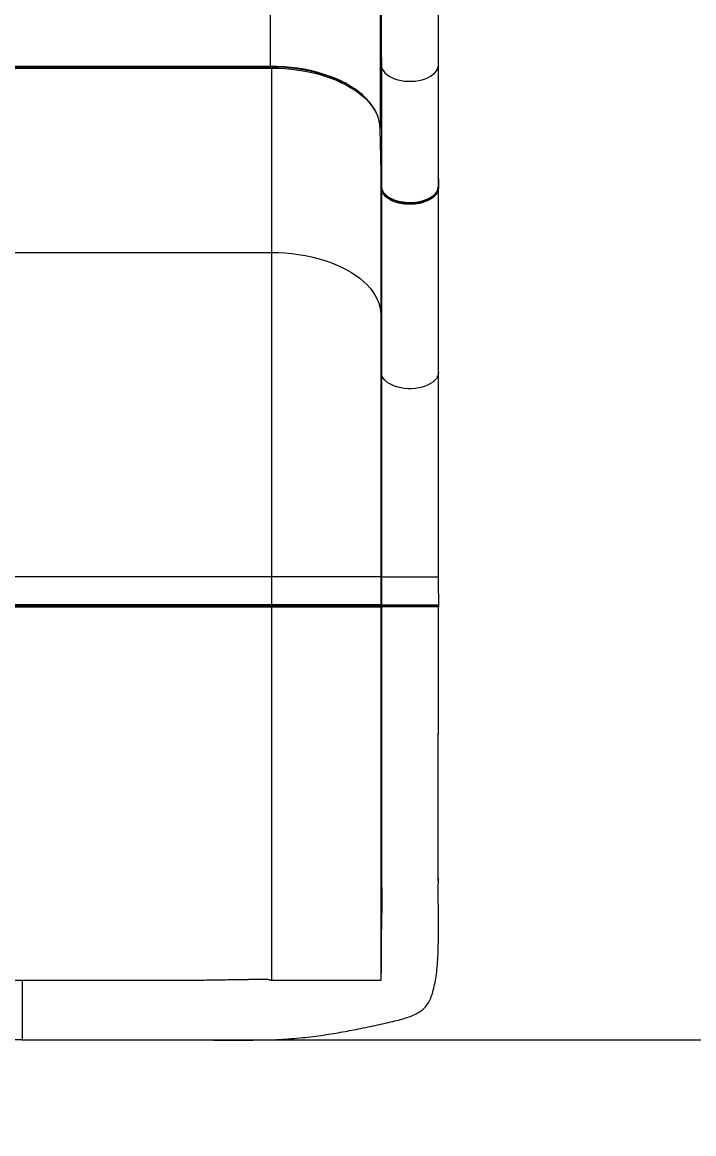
# Model space of a CAD drawing. Header units: millimetres. Extents: x -4932 to 5706, y -4240 to 3644.
# Drawn here: x -2891 to -2325, y -1482 to -546 of the extents above; entities that cross this region are included whole.
import ezdxf

# ---------------------------------------------------------------- set-up
doc = ezdxf.new("R2010")
doc.units = ezdxf.units.MM
for name, color, linetype in [('DIKOM_ОБЪЕКТ', 7, 'Continuous'), ('DIKOM_РАЗМЕР_ЗОНА', 7, 'Continuous'), ('DIKOM_РАЗМЕР_ОБЪЕКТА', 7, 'Continuous')]:
    doc.layers.add(name, color=color, linetype=linetype)
doc.styles.add('style1', font='arial.ttf', dxfattribs={"width": 0.8})
doc.dimstyles.new('1-50', dxfattribs={"dimtxt": 300, "dimasz": 200, "dimexe": 100, "dimexo": 0, "dimgap": 100, "dimtad": 1, "dimtxsty": 'style1', "dimcen": 200, "dimclrd": 7, "dimclre": 7, "dimclrt": 7, "dimadec": 1, "dimazin": 2, "dimtfac": 1, "dimtmove": 0, "dimatfit": 2, "dimfxl": 0, "dimlwd": 25, "dimlwe": 18, "dimarcsym": 0})

# ---------------------------------------------------------------- blocks, each defined once
blk = doc.blocks.new('*D9')
at = {"layer": 'Defpoints', "color": 0, "transparency": 16777216}
for p in [(2719.86, 1175.05), (-3422.65, 453.77), (2719.86, -2384.52)]:
    blk.add_point(p, dxfattribs=at)
at = {"layer": 'DIKOM_РАЗМЕР_ОБЪЕКТА', "color": 7, "lineweight": 18, "transparency": 16777216}
for p, q in [((2719.86, 1175.05), (2719.86, -2484.52)), ((-3422.65, 453.77), (-3422.65, -2484.52))]:
    blk.add_line(p, q, dxfattribs=at)
at = {"layer": 'DIKOM_РАЗМЕР_ОБЪЕКТА', "color": 7, "lineweight": 25, "transparency": 16777216}
blk.add_line((-3222.65, -2384.52), (2519.86, -2384.52), dxfattribs=at)
at = {"layer": 'DIKOM_РАЗМЕР_ОБЪЕКТА', "color": 7, "transparency": 16777216}
for points in [[(-3222.65, -2351.19), (-3222.65, -2417.86), (-3422.65, -2384.52)], [(2519.86, -2351.19), (2519.86, -2417.86), (2719.86, -2384.52)]]:
    blk.add_solid(points, dxfattribs=at)
at = {"layer": 'DIKOM_РАЗМЕР_ОБЪЕКТА', "color": 7, "transparency": 16777216, "insert": (-365.43, -2131.35), "char_height": 300, "attachment_point": 5, "style": 'style1'}
blk.add_mtext('6150', dxfattribs=at)
blk = doc.blocks.new('*D10')
at = {"layer": 'Defpoints', "color": 0, "transparency": 16777216}
for p in [(-491.65, 2144.27), (4080.56, 2144.27), (-2869.99, -1402.97)]:
    blk.add_point(p, dxfattribs=at)
at = {"layer": 'DIKOM_РАЗМЕР_ОБЪЕКТА', "color": 7, "lineweight": 18, "transparency": 16777216}
for p, q in [((-491.65, 2144.27), (4180.56, 2144.27)), ((-2869.99, -1402.97), (4180.56, -1402.97))]:
    blk.add_line(p, q, dxfattribs=at)
at = {"layer": 'DIKOM_РАЗМЕР_ОБЪЕКТА', "color": 7, "lineweight": 25, "transparency": 16777216}
blk.add_line((4080.56, -1202.97), (4080.56, 1944.27), dxfattribs=at)
at = {"layer": 'DIKOM_РАЗМЕР_ОБЪЕКТА', "color": 7, "transparency": 16777216}
for points in [[(4047.23, 1944.27), (4113.9, 1944.27), (4080.56, 2144.27)], [(4047.23, -1202.97), (4113.9, -1202.97), (4080.56, -1402.97)]]:
    blk.add_solid(points, dxfattribs=at)
at = {"layer": 'DIKOM_РАЗМЕР_ОБЪЕКТА', "color": 7, "transparency": 16777216, "insert": (3827.29, 1071.33), "char_height": 300, "attachment_point": 5, "rotation": 90, "style": 'style1'}
blk.add_mtext('3500', dxfattribs=at)
blk = doc.blocks.new('*D11')
at = {"layer": 'Defpoints', "color": 0, "transparency": 16777216}
for p in [(4718.35, 600.06), (-4931.65, -2305.73), (4718.35, -4140.16)]:
    blk.add_point(p, dxfattribs=at)
at = {"layer": 'DIKOM_РАЗМЕР_ЗОНА', "color": 7, "lineweight": 18, "transparency": 16777216}
for p, q in [((4718.35, 600.06), (4718.35, -4240.16)), ((-4931.65, -2305.73), (-4931.65, -4240.16))]:
    blk.add_line(p, q, dxfattribs=at)
at = {"layer": 'DIKOM_РАЗМЕР_ЗОНА', "color": 7, "lineweight": 25, "transparency": 16777216}
blk.add_line((-4731.65, -4140.16), (4518.35, -4140.16), dxfattribs=at)
at = {"layer": 'DIKOM_РАЗМЕР_ЗОНА', "color": 7, "transparency": 16777216}
for points in [[(-4731.65, -4106.82), (-4731.65, -4173.49), (-4931.65, -4140.16)], [(4518.35, -4106.82), (4518.35, -4173.49), (4718.35, -4140.16)]]:
    blk.add_solid(points, dxfattribs=at)
at = {"layer": 'DIKOM_РАЗМЕР_ЗОНА', "color": 7, "transparency": 16777216, "insert": (-131.65, -3886.98), "char_height": 300, "attachment_point": 5, "style": 'style1'}
blk.add_mtext('9650', dxfattribs=at)
blk = doc.blocks.new('*D12')
at = {"layer": 'Defpoints', "color": 0, "transparency": 16777216}
for p in [(-491.65, 3644.27), (5605.61, 3644.27), (-3816.14, -3400.27)]:
    blk.add_point(p, dxfattribs=at)
at = {"layer": 'DIKOM_РАЗМЕР_ЗОНА', "color": 7, "lineweight": 18, "transparency": 16777216}
for p, q in [((-491.65, 3644.27), (5705.61, 3644.27)), ((-3816.14, -3400.27), (5705.61, -3400.27))]:
    blk.add_line(p, q, dxfattribs=at)
at = {"layer": 'DIKOM_РАЗМЕР_ЗОНА', "color": 7, "lineweight": 25, "transparency": 16777216}
blk.add_line((5605.61, -3200.27), (5605.61, 3444.27), dxfattribs=at)
at = {"layer": 'DIKOM_РАЗМЕР_ЗОНА', "color": 7, "transparency": 16777216}
for points in [[(5572.27, 3444.27), (5638.94, 3444.27), (5605.61, 3644.27)], [(5572.27, -3200.27), (5638.94, -3200.27), (5605.61, -3400.27)]]:
    blk.add_solid(points, dxfattribs=at)
at = {"layer": 'DIKOM_РАЗМЕР_ЗОНА', "color": 7, "transparency": 16777216, "insert": (5352.44, 785.21), "char_height": 300, "attachment_point": 5, "rotation": 90, "style": 'style1'}
blk.add_mtext('7000', dxfattribs=at)

msp = doc.modelspace()

# ---------------------------------------------------------------- linework, layer by layer
at = {"layer": 'DIKOM_ОБЪЕКТ', "color": 7, "linetype": 'Continuous', "lineweight": 15}
for p, q in [((-2588.148, -582.155), (-2588.148, -266.688)), ((-2681.648, -583.251), (-2681.648, -481.205)), ((-2589.149, -533.974), (-2588.148, -582.155)), ((-2589.149, -533.974), (-2589.149, -636.02)), ((-2680.649, -584.01), (-3100.646, -584.01)), ((-3100.646, -584.758), (-2680.649, -584.758)), ((-3099.648, -583.251), (-2681.648, -583.251)), ((-3099.648, -583.464), (-2681.648, -583.464)), ((-2681.648, -583.464), (-2681.648, -583.251)), ((-2680.649, -584.01), (-2680.649, -583.481)), ((-2680.649, -584.758), (-2680.649, -584.01)), ((-2680.649, -584.758), (-2680.649, -740.057)), ((-2588.148, -582.155), (-2588.148, -684.2)), ((-2540.148, -676.357), (-2540.148, -582.155)), ((-2591.297, -624.959), (-2591.218, -625.145)), ((-2588.148, -684.2), (-2589.149, -636.02)), ((-2588.651, -659.986), (-2588.651, -792.512)), ((-2588.179, -682.697), (-2588.148, -685.707)), ((-2540.148, -677.995), (-2540.148, -676.357)), ((-2540.148, -684.2), (-2540.148, -676.357)), ((-2540.148, -677.995), (-2540.148, -685.707)), ((-2588.148, -685.707), (-2588.148, -841.007)), ((-2540.148, -841.007), (-2540.148, -685.707)), ((-2564.148, -698.726), (-2564.148, -699.473)), ((-3100.646, -740.057), (-2680.649, -740.057)), ((-2680.649, -740.057), (-2680.649, -1013.08)), ((-2588.651, -792.512), (-2588.148, -841.007)), ((-2588.651, -792.512), (-2588.651, -1013.08)), ((-2588.148, -841.007), (-2588.148, -1013.08)), ((-2680.649, -1013.08), (-3100.646, -1013.08)), ((-2588.651, -1013.08), (-2680.649, -1013.08)), ((-2680.649, -1013.08), (-2680.649, -1036.654)), ((-2588.148, -1013.08), (-2588.651, -1013.08)), ((-2588.651, -1013.08), (-2588.651, -1036.654)), ((-2588.148, -1013.08), (-2540.148, -1013.08)), ((-2588.148, -1013.08), (-2588.148, -1036.654)), ((-2540.148, -1027.08), (-2540.148, -1013.08)), ((-2540.148, -1027.08), (-2540.148, -1036.654)), ((-2540.148, -1028.979), (-2540.136, -1029.079)), ((-2540.136, -1029.079), (-2540.129, -1038.512)), ((-2680.649, -1036.654), (-3100.646, -1036.654)), ((-3100.646, -1037.154), (-2680.649, -1037.154)), ((-2680.649, -1037.787), (-3100.646, -1037.787)), ((-3100.646, -1038.494), (-2680.649, -1038.494)), ((-2588.651, -1036.654), (-2680.649, -1036.654)), ((-2680.649, -1036.654), (-2680.649, -1037.154)), ((-2680.649, -1037.154), (-2588.151, -1037.154)), ((-2680.649, -1037.154), (-2680.649, -1037.787)), ((-2680.649, -1038.494), (-2680.649, -1037.787)), ((-2588.358, -1037.787), (-2680.649, -1037.787)), ((-2680.649, -1038.494), (-2680.649, -1352.997)), ((-2680.649, -1038.494), (-2588.651, -1038.494)), ((-2588.148, -1036.654), (-2588.651, -1036.654)), ((-2588.651, -1038.494), (-2588.651, -1352.997)), ((-2588.651, -1038.494), (-2588.148, -1038.494)), ((-2587.726, -1037.154), (-2588.358, -1037.787)), ((-2587.855, -1037.787), (-2588.358, -1037.787)), ((-2588.151, -1037.154), (-2587.648, -1037.154)), ((-2588.148, -1038.494), (-2588.148, -1092.189)), ((-2588.056, -1036.654), (-2587.569, -1036.822)), ((-2587.86, -1038.493), (-2587.972, -1038.493)), ((-2587.855, -1037.787), (-2587.194, -1037.126)), ((-2586.841, -1036.966), (-2587.257, -1036.966)), ((-2540.421, -1037.806), (-2541.26, -1036.967)), ((-2540.939, -1036.796), (-2540.264, -1036.655)), ((-2540.129, -1038.512), (-2540.315, -1038.518)), ((-2540.139, -1038.414), (-2540.139, -1037.512)), ((-2540.134, -1052.284), (-2540.139, -1038.512)), ((-2540.12, -1053.079), (-2540.121, -1052.284)), ((-2588.148, -1092.189), (-2588.148, -1249.359)), ((-2588.148, -1249.359), (-2588.148, -1263.653)), ((-2588.148, -1263.653), (-2588.148, -1268.997)), ((-2540.166, -1267.726), (-2540.189, -1265.67)), ((-2540.151, -1268.965), (-2540.166, -1267.726)), ((-2540.57, -1333.806), (-2540.53, -1333.211)), ((-2540.53, -1333.211), (-2540.465, -1332.247)), ((-2890.648, -1352.997), (-3035.358, -1352.997)), ((-2745.938, -1352.997), (-2890.648, -1352.997)), ((-2681.138, -1352.997), (-2681.749, -1352.997)), ((-2680.649, -1352.997), (-2681.138, -1352.997)), ((-2673.486, -1352.997), (-2680.649, -1352.997)), ((-2629.714, -1352.997), (-2636.119, -1352.997)), ((-2604.315, -1352.997), (-2609.089, -1352.997)), ((-2589.975, -1352.997), (-2589.994, -1352.997)), ((-2588.648, -1352.994), (-2588.651, -1352.997)), ((-2588.628, -1352.935), (-2588.648, -1352.994)), ((-2588.592, -1352.474), (-2588.628, -1352.935)), ((-2681.622, -1402.993), (-2679.294, -1402.892)), ((-2679.294, -1402.892), (-2676.964, -1402.791))]:
    msp.add_line(p, q, dxfattribs=at)
at = {"layer": 'DIKOM_ОБЪЕКТ', "color": 7, "linetype": 'Continuous', "lineweight": 15, "flags": 128}
for points in [[(-2606.924, -605.034), (-2606.99, -604.982), (-2610.554, -602.364), (-2614.396, -599.879), (-2618.502, -597.536), (-2622.856, -595.346), (-2627.439, -593.316), (-2632.236, -591.455), (-2637.226, -589.769), (-2642.39, -588.266), (-2647.708, -586.951), (-2653.159, -585.83), (-2658.721, -584.906), (-2664.374, -584.184), (-2670.094, -583.666), (-2675.86, -583.355), (-2681.648, -583.251)], [(-2612.842, -601.035), (-2613.567, -600.59), (-2617.663, -598.255), (-2622.006, -596.07), (-2626.579, -594.046), (-2631.364, -592.19), (-2636.341, -590.51), (-2641.492, -589.011), (-2646.797, -587.7), (-2652.234, -586.582), (-2657.782, -585.661), (-2663.42, -584.941), (-2669.126, -584.425), (-2674.876, -584.114), (-2680.649, -584.01)], [(-2680.649, -584.758), (-2674.894, -584.861), (-2669.162, -585.171), (-2663.475, -585.685), (-2657.855, -586.403), (-2652.324, -587.321), (-2646.904, -588.436), (-2641.617, -589.742), (-2636.482, -591.236), (-2631.52, -592.912), (-2626.75, -594.762), (-2622.192, -596.779), (-2617.863, -598.957), (-2613.779, -601.285), (-2609.958, -603.755), (-2606.413, -606.358), (-2603.16, -609.082), (-2600.209, -611.918), (-2597.574, -614.854), (-2595.264, -617.879), (-2593.289, -620.981), (-2591.655, -624.148), (-2591.297, -624.959)], [(-2588.148, -582.155), (-2587.958, -583.88), (-2587.394, -585.578), (-2586.462, -587.222), (-2585.179, -588.786), (-2583.564, -590.246), (-2581.643, -591.578), (-2579.446, -592.761), (-2577.008, -593.777), (-2574.366, -594.61), (-2571.564, -595.247), (-2568.645, -595.677), (-2565.655, -595.893), (-2562.641, -595.893), (-2559.651, -595.677), (-2556.731, -595.247), (-2553.929, -594.61), (-2551.288, -593.777), (-2548.849, -592.761), (-2546.652, -591.578), (-2544.731, -590.246), (-2543.116, -588.786), (-2541.833, -587.222), (-2540.902, -585.578), (-2540.337, -583.88), (-2540.148, -582.155)], [(-2589.149, -636.02), (-2589.362, -632.7), (-2589.936, -629.395), (-2590.87, -626.117), (-2592.159, -622.879), (-2593.8, -619.693), (-2595.784, -616.573), (-2598.105, -613.53), (-2600.754, -610.576), (-2603.719, -607.723), (-2606.924, -605.034)], [(-2680.649, -740.057), (-2674.894, -740.161), (-2669.162, -740.47), (-2663.475, -740.985), (-2657.855, -741.703), (-2652.324, -742.621), (-2646.904, -743.735), (-2641.617, -745.042), (-2636.482, -746.536), (-2631.52, -748.211), (-2626.75, -750.061), (-2622.192, -752.079), (-2617.863, -754.256), (-2613.779, -756.584), (-2609.958, -759.055), (-2606.413, -761.657), (-2603.16, -764.382), (-2600.209, -767.218), (-2597.574, -770.154), (-2595.264, -773.179), (-2593.289, -776.281), (-2591.655, -779.448), (-2590.371, -782.667), (-2589.439, -785.926), (-2588.865, -789.212), (-2588.651, -792.512)], [(-2540.148, -841.007), (-2540.337, -842.732), (-2540.902, -844.43), (-2541.833, -846.074), (-2543.116, -847.638), (-2544.731, -849.098), (-2546.652, -850.43), (-2548.849, -851.613), (-2551.288, -852.629), (-2553.929, -853.462), (-2556.731, -854.099), (-2559.651, -854.529), (-2562.641, -854.745), (-2565.655, -854.745), (-2568.645, -854.529), (-2571.564, -854.099), (-2574.366, -853.462), (-2577.008, -852.629), (-2579.446, -851.613), (-2581.643, -850.43), (-2583.564, -849.098), (-2585.179, -847.638), (-2586.462, -846.074), (-2587.394, -844.43), (-2587.958, -842.732), (-2588.148, -841.007)]]:
    msp.add_lwpolyline(points, dxfattribs=at)
at = {"layer": 'DIKOM_ОБЪЕКТ', "color": 7, "linetype": 'Continuous', "lineweight": 15}
for centre, radius, start, end in [((-2579.675, -695.49), 1.444, 148.869862, 178.066786), ((-2570.534, -698.477), 2.798, 163.67826, 178.934263), ((-2557.768, -698.477), 2.805, 1.066331, 16.284793), ((-2588.151, -1036.654), 0.501, 180.056779, 269.963707), ((-2587.651, -1038.494), 1.001, 135.002957, 179.979033)]:
    msp.add_arc(centre, radius, start, end, dxfattribs=at)
for points, knots in [([(-2540.148, -582.155), (-2540.148, -576.3), (-2540.148, -564.595), (-2540.148, -546.49), (-2540.148, -534.094), (-2540.148, -527.894)], [0, 0, 0, 0, 0.3334166, 0.6665833, 1, 1, 1, 1]), ([(-2681.648, -583.464), (-2679.848, -583.48), (-2677.302, -583.503), (-2673.532, -583.66), (-2670.286, -583.85), (-2666.432, -584.168), (-2662.41, -584.603), (-2658.234, -585.167), (-2653.979, -585.866), (-2649.688, -586.701), (-2645.402, -587.672), (-2641.15, -588.781), (-2636.96, -590.023), (-2632.855, -591.398), (-2628.854, -592.901), (-2624.977, -594.528), (-2621.238, -596.275), (-2617.653, -598.138), (-2614.231, -600.108), (-2611.001, -602.189), (-2608.538, -603.911), (-2607.228, -604.967), (-2606.857, -605.266)], [0, 0, 0, 0, 0.0619554, 0.0876119, 0.1300996, 0.1742477, 0.2215979, 0.2709688, 0.3218807, 0.3739481, 0.4268991, 0.4805344, 0.5347049, 0.5892922, 0.6442127, 0.6993973, 0.7547969, 0.8103685, 0.8660915, 0.9219451, 0.9779242, 1, 1, 1, 1]), ([(-2588.148, -684.2), (-2588.123, -684.682), (-2588.076, -685.565), (-2587.754, -686.757), (-2587.377, -687.694), (-2587.02, -688.385), (-2586.685, -688.943), (-2586.236, -689.607), (-2585.545, -690.47), (-2584.61, -691.423), (-2583.549, -692.327), (-2582.475, -693.107), (-2581.573, -693.673), (-2580.88, -694.072), (-2580.287, -694.394), (-2579.601, -694.738), (-2578.952, -695.039), (-2578.396, -695.281), (-2577.374, -695.702), (-2575.715, -696.293), (-2573.446, -696.918), (-2571.218, -697.375), (-2568.892, -697.72), (-2566.556, -697.922), (-2563.323, -698.007), (-2559.438, -697.791), (-2555.916, -697.176), (-2553.535, -696.558), (-2552.264, -696.169), (-2551.116, -695.769), (-2549.857, -695.275), (-2548.588, -694.698), (-2547.321, -694.029), (-2546.203, -693.359), (-2545.145, -692.628), (-2544.012, -691.722), (-2542.879, -690.634), (-2541.567, -688.999), (-2540.409, -686.849), (-2540.237, -685.105), (-2540.148, -684.2)], [0, 0, 0, 0, 0.033429, 0.0612694, 0.0835189, 0.1001752, 0.1112392, 0.1244892, 0.1495784, 0.1771043, 0.2002058, 0.2251813, 0.2460583, 0.2534136, 0.2642443, 0.2785505, 0.2896715, 0.2974315, 0.3063239, 0.3397668, 0.3750835, 0.4063573, 0.4337887, 0.4705918, 0.5002198, 0.5624739, 0.624949, 0.6457184, 0.6664885, 0.6822722, 0.69923, 0.7271448, 0.7466524, 0.7677374, 0.7915124, 0.8125423, 0.8451041, 0.8792274, 0.937343, 1, 1, 1, 1]), ([(-2588.148, -685.707), (-2588.144, -685.653), (-2588.137, -685.546), (-2588.077, -685.392), (-2587.986, -685.248), (-2587.899, -685.167), (-2587.855, -685.127)], [0, 0, 0, 0, 0.2499713, 0.5000043, 0.7499059, 1, 1, 1, 1]), ([(-2588.11, -686.351), (-2588.119, -686.29), (-2588.144, -686.122), (-2588.146, -685.923), (-2588.148, -685.769), (-2588.148, -685.723), (-2588.148, -685.707)], [0, 0, 0, 0, 0.2839079, 0.7839061, 0.9274882, 1, 1, 1, 1]), ([(-2581.118, -695.441), (-2581.659, -695.113), (-2582.74, -694.457), (-2584.136, -693.365), (-2585.253, -692.299), (-2586.094, -691.306), (-2586.784, -690.324), (-2587.343, -689.304), (-2587.742, -688.28), (-2588.01, -687.313), (-2588.075, -686.687), (-2588.11, -686.351)], [0, 0, 0, 0, 0.1331213, 0.2662494, 0.3988842, 0.4999343, 0.5911599, 0.7113437, 0.8149925, 0.9006596, 1, 1, 1, 1]), ([(-2580.911, -694.743), (-2581.952, -694.078), (-2584.032, -692.749), (-2586.129, -690.354), (-2587.284, -688.557), (-2587.438, -687.561), (-2587.456, -687.45)], [0, 0, 0, 0, 0.3206382, 0.6403886, 0.9598952, 1, 1, 1, 1]), ([(-2555.075, -697.691), (-2554.024, -697.411), (-2551.915, -696.849), (-2549.068, -695.68), (-2546.529, -694.3), (-2544.373, -692.719), (-2542.64, -690.966), (-2541.387, -689.092), (-2540.59, -687.133), (-2540.491, -685.798), (-2540.441, -685.128)], [0, 0, 0, 0, 0.1243892, 0.2496196, 0.3742865, 0.4992332, 0.6248818, 0.7501818, 0.8745496, 1, 1, 1, 1]), ([(-2540.148, -685.707), (-2540.151, -685.877), (-2540.157, -686.216), (-2540.208, -686.724), (-2540.289, -687.231), (-2540.402, -687.725), (-2540.559, -688.269), (-2540.8, -688.927), (-2541.12, -689.609), (-2541.486, -690.252), (-2541.84, -690.796), (-2542.234, -691.331), (-2542.667, -691.856), (-2543.138, -692.37), (-2543.646, -692.873), (-2544.029, -693.217), (-2544.403, -693.536), (-2544.93, -693.966), (-2545.781, -694.585), (-2546.786, -695.222), (-2547.806, -695.8), (-2549.401, -696.601), (-2551.75, -697.57), (-2553.892, -698.14), (-2554.963, -698.425)], [0, 0, 0, 0, 0.0313784, 0.0627581, 0.0941365, 0.1255157, 0.1547863, 0.1962031, 0.2497607, 0.2855693, 0.3213765, 0.3571861, 0.3929939, 0.428802, 0.4646098, 0.5004199, 0.5041852, 0.5357755, 0.5977957, 0.6498344, 0.6948917, 0.7497232, 0.8748608, 1, 1, 1, 1]), ([(-2540.148, -685.707), (-2540.149, -685.679), (-2540.151, -685.622), (-2540.167, -685.538), (-2540.194, -685.456), (-2540.231, -685.376), (-2540.278, -685.3), (-2540.344, -685.215), (-2540.404, -685.161), (-2540.441, -685.128)], [0, 0, 0, 0, 0.1321798, 0.2642775, 0.3965298, 0.5286848, 0.6607969, 0.7930658, 1, 1, 1, 1]), ([(-2573.332, -698.425), (-2573.743, -698.323), (-2574.565, -698.119), (-2575.758, -697.763), (-2576.828, -697.402), (-2577.899, -696.999), (-2579.061, -696.507), (-2580.173, -695.969), (-2580.864, -695.583), (-2581.118, -695.441)], [0, 0, 0, 0, 0.1425524, 0.285103, 0.4276866, 0.537587, 0.6931696, 0.8869812, 1, 1, 1, 1]), ([(-2573.22, -697.691), (-2574.626, -697.309), (-2577.442, -696.546), (-2579.753, -695.345), (-2580.911, -694.743)], [0, 0, 0, 0, 0.4989788, 1, 1, 1, 1]), ([(-2564.148, -699.473), (-2564.596, -699.469), (-2565.491, -699.46), (-2566.831, -699.394), (-2568.06, -699.295), (-2569.319, -699.157), (-2570.72, -698.958), (-2572.107, -698.705), (-2573.002, -698.5), (-2573.332, -698.425)], [0, 0, 0, 0, 0.1425715, 0.285134, 0.4276775, 0.537576, 0.693163, 0.8869814, 1, 1, 1, 1]), ([(-2564.148, -698.726), (-2565.701, -698.682), (-2568.814, -698.595), (-2571.749, -697.992), (-2573.22, -697.691)], [0, 0, 0, 0, 0.4989647, 1, 1, 1, 1]), ([(-2564.148, -698.726), (-2562.588, -698.682), (-2559.475, -698.594), (-2556.54, -697.991), (-2555.075, -697.691)], [0, 0, 0, 0, 0.5010226, 1, 1, 1, 1]), ([(-2554.963, -698.425), (-2555.38, -698.519), (-2556.213, -698.709), (-2557.495, -698.941), (-2558.697, -699.12), (-2559.953, -699.269), (-2561.38, -699.392), (-2562.829, -699.463), (-2563.793, -699.47), (-2564.148, -699.473)], [0, 0, 0, 0, 0.1425603, 0.2851396, 0.4276849, 0.5375998, 0.6931749, 0.8870043, 1, 1, 1, 1]), ([(-2540.148, -1013.08), (-2540.148, -1007.034), (-2540.148, -994.901), (-2540.148, -976.718), (-2540.148, -958.577), (-2540.148, -940.574), (-2540.148, -922.811), (-2540.148, -905.389), (-2540.148, -888.404), (-2540.148, -871.96), (-2540.148, -856.079), (-2540.148, -846.02), (-2540.148, -841.007)], [0, 0, 0, 0, 0.0989737, 0.1986082, 0.2987575, 0.3992722, 0.4999999, 0.6007299, 0.7012453, 0.8013946, 0.9010271, 1, 1, 1, 1]), ([(-2588.148, -1036.654), (-2588.059, -1036.654), (-2587.88, -1036.654), (-2586.82, -1036.654), (-2585.938, -1036.654), (-2585.524, -1036.654), (-2585.078, -1036.655), (-2584.6, -1036.655), (-2584.211, -1036.656), (-2583.8, -1036.656), (-2583.271, -1036.656), (-2582.524, -1036.655), (-2581.76, -1036.654), (-2581.086, -1036.654), (-2580.43, -1036.654), (-2579.723, -1036.654), (-2578.993, -1036.655), (-2578.239, -1036.655), (-2577.648, -1036.656), (-2577.037, -1036.656), (-2576.266, -1036.656), (-2575.22, -1036.655), (-2574.186, -1036.654), (-2573.294, -1036.654), (-2572.447, -1036.654), (-2571.556, -1036.654), (-2570.654, -1036.655), (-2569.741, -1036.655), (-2569.039, -1036.656), (-2568.38, -1036.656), (-2567.611, -1036.656), (-2566.472, -1036.655), (-2565.264, -1036.654), (-2564.477, -1036.654), (-2564.148, -1036.654)], [0, 0, 0, 0, 0.1251868, 0.2503739, 0.275429, 0.3004823, 0.3255372, 0.3505884, 0.3756455, 0.3827893, 0.4088392, 0.4480028, 0.4780074, 0.5002295, 0.5252947, 0.5503567, 0.5754186, 0.6004775, 0.6255398, 0.6327286, 0.6587247, 0.6977686, 0.7278497, 0.7501729, 0.7751861, 0.8002011, 0.8252109, 0.8502263, 0.8752344, 0.8824316, 0.9036477, 0.9373745, 0.9737683, 1, 1, 1, 1]), ([(-2588.148, -1036.654), (-2588.142, -1036.713), (-2588.13, -1036.828), (-2588.041, -1036.977), (-2587.917, -1037.086), (-2587.769, -1037.147), (-2587.617, -1037.161), (-2587.474, -1037.13), (-2587.349, -1037.065), (-2587.288, -1036.999), (-2587.257, -1036.966)], [0, 0, 0, 0, 0.1424962, 0.2799992, 0.4125125, 0.5399493, 0.6624928, 0.7799481, 0.892511, 1, 1, 1, 1]), ([(-2588.03, -1038.034), (-2588.054, -1038.079), (-2588.128, -1038.222), (-2588.14, -1038.384), (-2588.148, -1038.494)], [0, 0, 0, 0, 0.3190407, 1, 1, 1, 1]), ([(-2587.94, -1038.493), (-2588.016, -1049.345), (-2588.142, -1067.244), (-2588.135, -1085.143), (-2588.133, -1092.189)], [0, 0, 0, 0, 0.6063386, 1, 1, 1, 1]), ([(-2588.022, -1038.038), (-2588.052, -1038.094), (-2588.13, -1038.239), (-2588.092, -1038.399), (-2588.069, -1038.498)], [0, 0, 0, 0, 0.3834963, 1, 1, 1, 1]), ([(-2587.855, -1037.787), (-2587.911, -1037.847), (-2587.982, -1037.922), (-2588.023, -1038.016), (-2588.03, -1038.034)], [0, 0, 0, 0, 0.8040211, 1, 1, 1, 1]), ([(-2540.315, -1038.518), (-2540.373, -1038.522), (-2540.531, -1038.53), (-2541.807, -1038.535), (-2544.006, -1038.534), (-2547.013, -1038.526), (-2550.677, -1038.513), (-2554.855, -1038.498), (-2559.399, -1038.483), (-2564.119, -1038.472), (-2568.834, -1038.465), (-2573.366, -1038.464), (-2577.54, -1038.467), (-2581.206, -1038.474), (-2584.223, -1038.481), (-2586.422, -1038.489), (-2587.653, -1038.492), (-2587.815, -1038.493), (-2587.86, -1038.493)], [0, 0, 0, 0, 0.0386909, 0.1057192, 0.1722557, 0.239251, 0.3060185, 0.3728276, 0.4398351, 0.5069616, 0.5736943, 0.6405291, 0.7074362, 0.7740826, 0.8410983, 0.9077402, 0.9747264, 1, 1, 1, 1]), ([(-2540.421, -1037.806), (-2540.504, -1037.812), (-2540.669, -1037.823), (-2542.064, -1037.829), (-2544.254, -1037.828), (-2547.217, -1037.82), (-2550.838, -1037.806), (-2554.964, -1037.79), (-2559.453, -1037.775), (-2564.117, -1037.763), (-2568.776, -1037.756), (-2573.254, -1037.755), (-2577.378, -1037.758), (-2581.002, -1037.766), (-2583.973, -1037.773), (-2586.177, -1037.782), (-2587.589, -1037.785), (-2587.766, -1037.786), (-2587.855, -1037.787)], [0, 0, 0, 0, 0.0622863, 0.1249352, 0.1871342, 0.2497591, 0.312182, 0.3746537, 0.4373149, 0.5000931, 0.562507, 0.6250184, 0.6875941, 0.749917, 0.8125812, 0.8748934, 0.937517, 1, 1, 1, 1]), ([(-2587.569, -1036.822), (-2587.513, -1036.844), (-2587.281, -1036.935), (-2586.339, -1037.063), (-2585.016, -1037.137), (-2583.56, -1037.155), (-2582.056, -1037.152), (-2580.345, -1037.152), (-2578.215, -1037.154), (-2575.572, -1037.153), (-2572.374, -1037.151), (-2569.011, -1037.155), (-2565.538, -1037.151), (-2562.033, -1037.153), (-2558.573, -1037.154), (-2555.275, -1037.151), (-2552.545, -1037.153), (-2550.329, -1037.154), (-2548.343, -1037.152), (-2546.328, -1037.14), (-2544.308, -1037.097), (-2542.52, -1036.995), (-2541.304, -1036.88), (-2541.003, -1036.811), (-2540.939, -1036.796)], [0, 0, 0, 0, 0.0163529, 0.0678673, 0.112172, 0.1496901, 0.1899561, 0.2280757, 0.2659363, 0.3212288, 0.375999, 0.4307297, 0.4852194, 0.5401748, 0.5949167, 0.6495289, 0.702552, 0.7374801, 0.773727, 0.8219266, 0.8677232, 0.9214505, 0.9833454, 1, 1, 1, 1]), ([(-2564.148, -1036.654), (-2562.576, -1036.655), (-2559.435, -1036.656), (-2555.977, -1036.654), (-2553.726, -1036.654), (-2552.527, -1036.655), (-2551.368, -1036.655), (-2550.249, -1036.655), (-2549.174, -1036.655), (-2548.146, -1036.655), (-2547.431, -1036.654), (-2546.753, -1036.654), (-2546.028, -1036.655), (-2545.148, -1036.656), (-2544.35, -1036.656), (-2543.678, -1036.656), (-2543.056, -1036.656), (-2542.484, -1036.655), (-2542.109, -1036.654), (-2541.795, -1036.654), (-2541.477, -1036.655), (-2541.123, -1036.655), (-2540.922, -1036.656), (-2540.842, -1036.656)], [0, 0, 0, 0, 0.1476147, 0.2948578, 0.3373931, 0.3795424, 0.4216985, 0.4638503, 0.5060069, 0.5481575, 0.5903121, 0.598478, 0.6389085, 0.6904336, 0.7289295, 0.7668832, 0.8063235, 0.8457607, 0.8851996, 0.8928328, 0.9235484, 0.9696898, 1, 1, 1, 1]), ([(-2541.038, -1036.966), (-2541.1, -1036.967), (-2541.205, -1036.969), (-2542.048, -1036.968), (-2542.395, -1036.967)], [0, 0, 0, 0, 0.5884715, 1, 1, 1, 1]), ([(-2540.842, -1036.656), (-2540.832, -1036.656), (-2540.74, -1036.656), (-2540.341, -1036.656), (-2540.236, -1036.655), (-2540.148, -1036.654)], [0, 0, 0, 0, 0.0215864, 0.1835758, 1, 1, 1, 1]), ([(-2540.203, -1038.524), (-2540.206, -1038.459), (-2540.212, -1038.327), (-2540.271, -1038.137), (-2540.361, -1037.96), (-2540.448, -1037.862), (-2540.491, -1037.813)], [0, 0, 0, 0, 0.2474493, 0.499785, 0.7522408, 1, 1, 1, 1]), ([(-2540.129, -1038.512), (-2540.133, -1038.442), (-2540.139, -1038.338), (-2540.176, -1038.203), (-2540.213, -1038.106), (-2540.261, -1038.013), (-2540.327, -1037.91), (-2540.386, -1037.845), (-2540.421, -1037.806)], [0, 0, 0, 0, 0.2667373, 0.3996392, 0.5324461, 0.665296, 0.7982317, 1, 1, 1, 1]), ([(-2540.172, -1142.569), (-2540.149, -1134.25), (-2540.068, -1104.42), (-2540.098, -1074.59), (-2540.12, -1053.079)], [0, 0, 0, 0, 0.2788982, 1, 1, 1, 1]), ([(-2540.181, -1146.722), (-2540.175, -1145.914), (-2540.161, -1143.951), (-2540.153, -1141.992), (-2540.148, -1140.838)], [0, 0, 0, 0, 0.4111343, 1, 1, 1, 1]), ([(-2540.184, -1267.727), (-2540.187, -1266.073), (-2540.194, -1261.734), (-2540.248, -1254.706), (-2540.363, -1227.831), (-2540.287, -1190.451), (-2540.203, -1155.76), (-2540.172, -1142.569)], [0, 0, 0, 0, 0.0396408, 0.1040493, 0.1684566, 0.6838198, 1, 1, 1, 1]), ([(-2588.148, -1268.997), (-2588.148, -1272.109), (-2588.15, -1278.395), (-2588.159, -1287.772), (-2588.176, -1297.048), (-2588.193, -1305.936), (-2588.227, -1311.75), (-2588.227, -1314.377), (-2588.227, -1314.386)], [0, 0, 0, 0, 0.1946857, 0.3931922, 0.5943286, 0.7968096, 0.9992903, 1, 1, 1, 1]), ([(-2588.132, -1269.021), (-2588.131, -1269.505), (-2588.129, -1271.016), (-2587.951, -1273.971), (-2587.779, -1277.118), (-2587.669, -1279.785), (-2587.63, -1282.183), (-2587.645, -1285.151), (-2587.701, -1288.79), (-2587.798, -1293.045), (-2587.922, -1297.827), (-2588.055, -1303.036), (-2588.171, -1308.463), (-2588.219, -1312.338), (-2588.226, -1314.195), (-2588.227, -1314.386)], [0, 0, 0, 0, 0.0364523, 0.113877, 0.1890014, 0.2264335, 0.2705637, 0.3293582, 0.4030367, 0.4914795, 0.5943407, 0.7110948, 0.8410887, 0.9836418, 1, 1, 1, 1]), ([(-2540.241, -1281.747), (-2540.242, -1280.79), (-2540.249, -1277.218), (-2540.163, -1272.528), (-2540.179, -1268.784), (-2540.184, -1267.727)], [0, 0, 0, 0, 0.2082376, 0.7764284, 1, 1, 1, 1]), ([(-2540.162, -1322.034), (-2540.146, -1321.701), (-2540.098, -1320.686), (-2540.038, -1318.534), (-2540.011, -1315.529), (-2540.007, -1311.975), (-2540.021, -1308.017), (-2540.053, -1303.373), (-2540.098, -1298.099), (-2540.151, -1292.225), (-2540.197, -1286.797), (-2540.243, -1283.299), (-2540.249, -1281.789), (-2540.249, -1281.747)], [0, 0, 0, 0, 0.0399919, 0.1216844, 0.2101444, 0.3056791, 0.4070101, 0.5079593, 0.6408477, 0.7718713, 0.9011904, 0.9972744, 1, 1, 1, 1]), ([(-2588.227, -1314.386), (-2588.238, -1317.022), (-2588.259, -1322.268), (-2588.298, -1329.288), (-2588.327, -1333.31), (-2588.341, -1335.302)], [0, 0, 0, 0, 0.3376376, 0.6720381, 1, 1, 1, 1]), ([(-2687.129, -1403.042), (-2686.821, -1403.041), (-2683.222, -1403.019), (-2676.349, -1402.837), (-2666.539, -1402.205), (-2656.963, -1401.391), (-2647.723, -1400.389), (-2638.855, -1399.242), (-2630.398, -1397.982), (-2622.386, -1396.644), (-2614.828, -1395.261), (-2607.07, -1393.737), (-2599.189, -1392.087), (-2591.246, -1390.355), (-2583.777, -1388.711), (-2576.823, -1387.11), (-2570.496, -1385.473), (-2564.85, -1383.718), (-2559.952, -1381.759), (-2555.755, -1379.462), (-2552.238, -1376.669), (-2549.353, -1373.248), (-2547.061, -1369.104), (-2545.178, -1364.095), (-2543.596, -1358.225), (-2542.299, -1351.511), (-2541.289, -1343.95), (-2540.592, -1335.481), (-2540.249, -1328.147), (-2540.198, -1323.404), (-2540.183, -1322.034)], [0, 0, 0, 0, 0.0030719, 0.0358712, 0.0685207, 0.1009688, 0.1330487, 0.1651715, 0.1975637, 0.2297248, 0.2617188, 0.2937162, 0.3338875, 0.3741461, 0.414421, 0.4546414, 0.4947208, 0.5348382, 0.5752008, 0.6159997, 0.6570294, 0.6980522, 0.7392229, 0.7803748, 0.8213678, 0.8622267, 0.9026485, 0.9429456, 0.9835236, 1, 1, 1, 1]), ([(-2588.341, -1335.302), (-2588.352, -1336.744), (-2588.376, -1339.63), (-2588.413, -1343.331), (-2588.44, -1345.342), (-2588.453, -1346.348)], [0, 0, 0, 0, 0.3332871, 0.6667155, 1, 1, 1, 1]), ([(-2588.453, -1346.348), (-2588.468, -1347.327), (-2588.498, -1349.287), (-2588.544, -1351.341), (-2588.576, -1352.096), (-2588.592, -1352.474)], [0, 0, 0, 0, 0.33326, 0.6667114, 1, 1, 1, 1]), ([(-2890.648, -1352.997), (-2890.648, -1355.453), (-2890.648, -1360.369), (-2890.648, -1367.588), (-2890.648, -1374.499), (-2890.648, -1380.948), (-2890.648, -1386.789), (-2890.648, -1391.795), (-2890.648, -1395.905), (-2890.648, -1399.104), (-2890.648, -1401.387), (-2890.648, -1402.798), (-2890.648, -1402.931), (-2890.648, -1402.997)], [0, 0, 0, 0, 0.0930838, 0.1863349, 0.2797157, 0.3731867, 0.4667106, 0.5602462, 0.6484205, 0.7365397, 0.8245693, 0.9124764, 1, 1, 1, 1]), ([(-2681.749, -1352.997), (-2681.76, -1352.911), (-2681.777, -1352.783), (-2681.878, -1352.641), (-2682.088, -1352.494), (-2683.026, -1352.097), (-2684.844, -1352.026), (-2687.263, -1352.102), (-2689.692, -1352.154), (-2691.795, -1352.192), (-2693.384, -1352.219), (-2694.809, -1352.24), (-2696.407, -1352.265), (-2698.201, -1352.292), (-2700.504, -1352.328), (-2703.288, -1352.371), (-2706.722, -1352.425), (-2710.186, -1352.48), (-2717.653, -1352.601), (-2729.574, -1352.784), (-2740.33, -1352.924), (-2745.938, -1352.997)], [0, 0, 0, 0, 0.0039497, 0.0059228, 0.0078975, 0.0157821, 0.0528208, 0.0905935, 0.1289167, 0.1655924, 0.1884004, 0.2027581, 0.231843, 0.262705, 0.2861813, 0.33892, 0.3921318, 0.4458167, 0.4999709, 0.7392852, 1, 1, 1, 1]), ([(-2659.905, -1352.997), (-2662.149, -1352.997), (-2666.637, -1352.997), (-2671.203, -1352.997), (-2673.486, -1352.997)], [0, 0, 0, 0, 0.4999978, 1, 1, 1, 1]), ([(-2636.119, -1352.997), (-2638.641, -1352.997), (-2643.686, -1352.997), (-2651.661, -1352.997), (-2657.157, -1352.997), (-2659.905, -1352.997)], [0, 0, 0, 0, 0.3333352, 0.6666693, 1, 1, 1, 1]), ([(-2609.089, -1352.997), (-2611.118, -1352.997), (-2615.176, -1352.997), (-2622.098, -1352.997), (-2627.176, -1352.997), (-2629.714, -1352.997)], [0, 0, 0, 0, 0.3333319, 0.6666638, 1, 1, 1, 1]), ([(-2591.433, -1352.997), (-2591.991, -1352.998), (-2592.985, -1352.999), (-2595.099, -1353), (-2597.56, -1352.998), (-2600.711, -1352.997), (-2603.068, -1352.997), (-2604.315, -1352.997)], [0, 0, 0, 0, 0.2000237, 0.356277, 0.5882532, 0.7823065, 1, 1, 1, 1]), ([(-2589.994, -1352.997), (-2590.142, -1352.996), (-2590.551, -1352.994), (-2591.089, -1352.996), (-2591.433, -1352.997)], [0, 0, 0, 0, 0.3592655, 1, 1, 1, 1]), ([(-2588.651, -1352.997), (-2588.718, -1352.997), (-2588.851, -1352.997), (-2589.601, -1352.997), (-2589.975, -1352.997)], [0, 0, 0, 0, 0.4999995, 1, 1, 1, 1]), ([(-2890.648, -1402.997), (-2906.871, -1402.975), (-2939.314, -1402.929), (-2975.406, -1402.93), (-2995.274, -1403.003), (-2998.921, -1403.016)], [0, 0, 0, 0, 0.4495007, 0.8989393, 1, 1, 1, 1]), ([(-2890.648, -1402.667), (-2890.185, -1402.82), (-2889.629, -1403.004), (-2889.02, -1402.995), (-2888.917, -1402.994)], [0, 0, 0, 0, 0.831512, 1, 1, 1, 1]), ([(-2890.648, -1402.997), (-2874.425, -1402.975), (-2841.981, -1402.929), (-2805.89, -1402.93), (-2786.022, -1403.003), (-2782.375, -1403.016)], [0, 0, 0, 0, 0.4494997, 0.8989373, 1, 1, 1, 1]), ([(-2782.375, -1403.009), (-2781.791, -1403.012), (-2780.441, -1403.021), (-2777.744, -1402.994), (-2774.165, -1402.938), (-2769.754, -1402.877), (-2764.426, -1402.839), (-2758.239, -1402.85), (-2751.667, -1402.907), (-2745.548, -1402.958), (-2740.263, -1403.007), (-2735.559, -1403.056), (-2731.607, -1403.105), (-2728.739, -1403.151), (-2726.851, -1403.195), (-2724.975, -1403.211), (-2722.323, -1403.226), (-2718.783, -1403.231), (-2714.33, -1403.228), (-2709.015, -1403.211), (-2703.397, -1403.181), (-2698.582, -1403.148), (-2694.954, -1403.12), (-2692.423, -1403.099), (-2690.267, -1403.082), (-2688.547, -1403.065), (-2687.579, -1403.051), (-2687.129, -1403.044)], [0, 0, 0, 0, 0.0225069, 0.0520581, 0.0945566, 0.1411983, 0.1925306, 0.2608483, 0.3322136, 0.3952435, 0.4495853, 0.4953297, 0.5404825, 0.5724237, 0.5847288, 0.6035915, 0.6311276, 0.6676076, 0.7133957, 0.7690477, 0.8319632, 0.8869837, 0.9179306, 0.9440296, 0.965535, 0.9839549, 1, 1, 1, 1])]:
    msp.add_open_spline(points, degree=3, knots=knots, dxfattribs=at)

# ---------------------------------------------------------------- dimensions: what is measured, and where the dimension line sits
at = {"layer": 'DIKOM_РАЗМЕР_ЗОНА'}
dim = msp.add_linear_dim(base=(5605.608, 3644.268), p1=(-3816.137, -3400.272), p2=(-491.648, 3644.268), angle=90, text='7000', dimstyle='1-50', dxfattribs=at)
dim.commit()
dim.dimension.update_dxf_attribs({"geometry": '*D12', "text_midpoint": (5605.608, 785.211), "dimtype": 160})
dim = msp.add_linear_dim(base=(4718.352, -4140.156), p1=(-4931.648, -2305.732), p2=(4718.352, 600.063), dimstyle='1-50', dxfattribs=at)
dim.commit()
dim.dimension.update_dxf_attribs({"geometry": '*D11', "text_midpoint": (-131.648, -4140.156), "dimtype": 160})
at = {"layer": 'DIKOM_РАЗМЕР_ОБЪЕКТА'}
dim = msp.add_linear_dim(base=(4080.564, 2144.268), p1=(-2869.987, -1402.969), p2=(-491.648, 2144.268), angle=90, text='3500', dimstyle='1-50', dxfattribs=at)
dim.commit()
dim.dimension.update_dxf_attribs({"geometry": '*D10', "text_midpoint": (4080.564, 1071.329), "dimtype": 160})
dim = msp.add_linear_dim(base=(2719.862, -2384.525), p1=(-3422.648, 453.768), p2=(2719.862, 1175.054), text='6150', dimstyle='1-50', dxfattribs=at)
dim.commit()
dim.dimension.update_dxf_attribs({"geometry": '*D9', "text_midpoint": (-365.432, -2384.525), "dimtype": 160})

doc.saveas('drawing.dxf')
